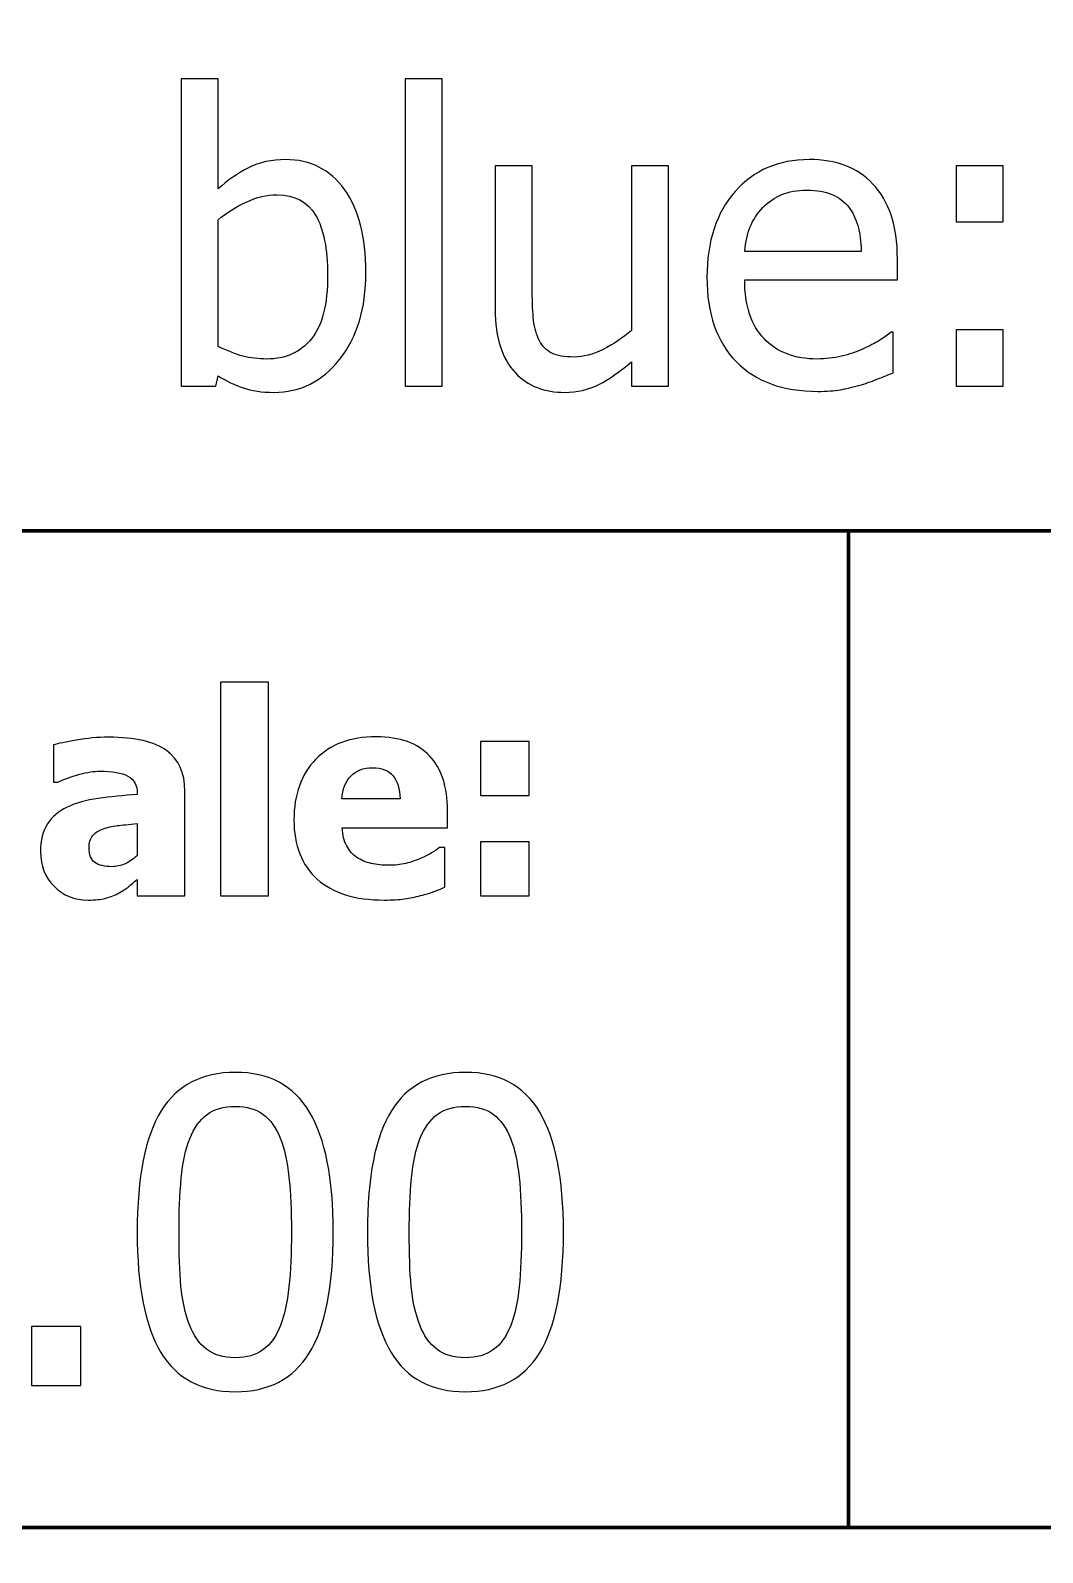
# Model space of a CAD drawing. Header units: centimetres. Extents: x -14.3 to 14.3, y -10 to 9.9.
# Drawn here: x 8.979 to 9.995, y -9.025 to -7.498 of the extents above; entities that cross this region are included whole.
import ezdxf

# ---------------------------------------------------------------- set-up
doc = ezdxf.new("R2010")
doc.units = ezdxf.units.CM
doc.header["$MEASUREMENT"] = 0
doc.layers.add('Layer 1', color=7, linetype='Continuous')

msp = doc.modelspace()

# ---------------------------------------------------------------- linework, layer by layer
at = {"layer": 'Layer 1', "color": 250, "lineweight": 70}
for points in [[(-14.3, -9), (-14.3, -9), (-14.3, 8.9), (-14.3, 8.9), (-14.3, 8.9), (-14.3, 9.45219), (-13.85219, 9.9), (-13.3, 9.9), (-13.3, 9.9), (-13.3, 9.9), (13.3, 9.9), (13.3, 9.9), (13.3, 9.9), (13.85219, 9.9), (14.3, 9.45219), (14.3, 8.9), (14.3, 8.9), (14.3, 8.9), (14.3, -9), (14.3, -9), (14.3, -9), (14.3, -9.55219), (13.85219, -10), (13.3, -10), (13.3, -10), (13.3, -10), (-13.3, -10), (-13.3, -10), (-13.3, -10), (-13.85219, -10), (-14.3, -9.55219), (-14.3, -9)], [(2.3, -10), (2.3, -10), (2.3, -7), (2.3, -7), (2.3, -7), (2.3, -6.44781), (2.74781, -6), (3.3, -6), (3.3, -6), (3.3, -6), (14.3, -6), (14.3, -6), (14.3, -6), (14.3, -6), (14.3, -7), (14.3, -7), (14.3, -7), (14.3, -7), (14.3, -9), (14.3, -9), (14.3, -9), (14.3, -9.55219), (13.85219, -10), (13.3, -10), (13.3, -10), (13.3, -10), (3.3, -10), (3.3, -10), (3.3, -10), (3.3, -10), (2.3, -10), (2.3, -10)]]:
    msp.add_open_spline(points, degree=3, knots=[0, 0, 0, 0, 0.125, 0.125, 0.125, 0.125, 0.25, 0.25, 0.25, 0.25, 0.375, 0.375, 0.375, 0.375, 0.5, 0.5, 0.5, 0.5, 0.625, 0.625, 0.625, 0.625, 0.75, 0.75, 0.75, 0.75, 0.875, 0.875, 0.875, 0.875, 1, 1, 1, 1], dxfattribs=at)
at = {"layer": 'Layer 1', "color": 250}
for points, knots in [([(9.31573, -7.74079), (9.31573, -7.77696), (9.30694, -7.80611), (9.28936, -7.82815), (9.28936, -7.82815), (9.27185, -7.85019), (9.24988, -7.86121), (9.22344, -7.86121), (9.22344, -7.86121), (9.2114, -7.86121), (9.20113, -7.85973), (9.19261, -7.85675), (9.19261, -7.85675), (9.18416, -7.85378), (9.1757, -7.84979), (9.16739, -7.84478), (9.16739, -7.84478), (9.16739, -7.84478), (9.16502, -7.85506), (9.16502, -7.85506), (9.16502, -7.85506), (9.16502, -7.85506), (9.13013, -7.85506), (9.13013, -7.85506), (9.13013, -7.85506), (9.13013, -7.85506), (9.13013, -7.5468), (9.13013, -7.5468), (9.13013, -7.5468), (9.13013, -7.5468), (9.16739, -7.5468), (9.16739, -7.5468), (9.16739, -7.5468), (9.16739, -7.5468), (9.16739, -7.65702), (9.16739, -7.65702), (9.16739, -7.65702), (9.17679, -7.64856), (9.18693, -7.64153), (9.19788, -7.63599), (9.19788, -7.63599), (9.20883, -7.63044), (9.22128, -7.62767), (9.23514, -7.62767), (9.23514, -7.62767), (9.26009, -7.62767), (9.27976, -7.63768), (9.29416, -7.65769), (9.29416, -7.65769), (9.30857, -7.67771), (9.31573, -7.70536), (9.31573, -7.74079)], [0, 0, 0, 0, 0.0769231, 0.0769231, 0.0769231, 0.0769231, 0.1538462, 0.1538462, 0.1538462, 0.1538462, 0.2307692, 0.2307692, 0.2307692, 0.2307692, 0.3076923, 0.3076923, 0.3076923, 0.3076923, 0.3846154, 0.3846154, 0.3846154, 0.3846154, 0.4615385, 0.4615385, 0.4615385, 0.4615385, 0.5384615, 0.5384615, 0.5384615, 0.5384615, 0.6153846, 0.6153846, 0.6153846, 0.6153846, 0.6923077, 0.6923077, 0.6923077, 0.6923077, 0.7692308, 0.7692308, 0.7692308, 0.7692308, 0.8461538, 0.8461538, 0.8461538, 0.8461538, 0.9230769, 0.9230769, 0.9230769, 0.9230769, 1, 1, 1, 1]), ([(9.39241, -7.85506), (9.39241, -7.85506), (9.35515, -7.85506), (9.35515, -7.85506), (9.35515, -7.85506), (9.35515, -7.85506), (9.35515, -7.5468), (9.35515, -7.5468), (9.35515, -7.5468), (9.35515, -7.5468), (9.39241, -7.5468), (9.39241, -7.5468), (9.39241, -7.5468), (9.39241, -7.5468), (9.39241, -7.85506), (9.39241, -7.85506)], [0, 0, 0, 0, 0.25, 0.25, 0.25, 0.25, 0.5, 0.5, 0.5, 0.5, 0.75, 0.75, 0.75, 0.75, 1, 1, 1, 1]), ([(9.61946, -7.85506), (9.61946, -7.85506), (9.5822, -7.85506), (9.5822, -7.85506), (9.5822, -7.85506), (9.5822, -7.85506), (9.5822, -7.83052), (9.5822, -7.83052), (9.5822, -7.83052), (9.57071, -7.84052), (9.55982, -7.84816), (9.54948, -7.85337), (9.54948, -7.85337), (9.5392, -7.85858), (9.52771, -7.86121), (9.51506, -7.86121), (9.51506, -7.86121), (9.50539, -7.86121), (9.49633, -7.85966), (9.48781, -7.85648), (9.48781, -7.85648), (9.47929, -7.8533), (9.47186, -7.8483), (9.4655, -7.8414), (9.4655, -7.8414), (9.45914, -7.83451), (9.45421, -7.82592), (9.45076, -7.81544), (9.45076, -7.81544), (9.44724, -7.80502), (9.44549, -7.79238), (9.44549, -7.77744), (9.44549, -7.77744), (9.44549, -7.77744), (9.44549, -7.63382), (9.44549, -7.63382), (9.44549, -7.63382), (9.44549, -7.63382), (9.48274, -7.63382), (9.48274, -7.63382), (9.48274, -7.63382), (9.48274, -7.63382), (9.48274, -7.75979), (9.48274, -7.75979), (9.48274, -7.75979), (9.48274, -7.77156), (9.48315, -7.78129), (9.48403, -7.78907), (9.48403, -7.78907), (9.48491, -7.79678), (9.48687, -7.80354), (9.48984, -7.80935), (9.48984, -7.80935), (9.49288, -7.81503), (9.49701, -7.81916), (9.50228, -7.82179), (9.50228, -7.82179), (9.50749, -7.82443), (9.51499, -7.82578), (9.52473, -7.82578), (9.52473, -7.82578), (9.53386, -7.82578), (9.54359, -7.82321), (9.55387, -7.81807), (9.55387, -7.81807), (9.56415, -7.81287), (9.57362, -7.80658), (9.5822, -7.79901), (9.5822, -7.79901), (9.5822, -7.79901), (9.5822, -7.63382), (9.5822, -7.63382), (9.5822, -7.63382), (9.5822, -7.63382), (9.61946, -7.63382), (9.61946, -7.63382), (9.61946, -7.63382), (9.61946, -7.63382), (9.61946, -7.85506), (9.61946, -7.85506)], [0, 0, 0, 0, 0.05, 0.05, 0.05, 0.05, 0.1, 0.1, 0.1, 0.1, 0.15, 0.15, 0.15, 0.15, 0.2, 0.2, 0.2, 0.2, 0.25, 0.25, 0.25, 0.25, 0.3, 0.3, 0.3, 0.3, 0.35, 0.35, 0.35, 0.35, 0.4, 0.4, 0.4, 0.4, 0.45, 0.45, 0.45, 0.45, 0.5, 0.5, 0.5, 0.5, 0.55, 0.55, 0.55, 0.55, 0.6, 0.6, 0.6, 0.6, 0.65, 0.65, 0.65, 0.65, 0.7, 0.7, 0.7, 0.7, 0.75, 0.75, 0.75, 0.75, 0.8, 0.8, 0.8, 0.8, 0.85, 0.85, 0.85, 0.85, 0.9, 0.9, 0.9, 0.9, 0.95, 0.95, 0.95, 0.95, 1, 1, 1, 1]), ([(9.76936, -7.8602), (9.73413, -7.8602), (9.70675, -7.85026), (9.68728, -7.83038), (9.68728, -7.83038), (9.6678, -7.8105), (9.65807, -7.78231), (9.65807, -7.74573), (9.65807, -7.74573), (9.65807, -7.70969), (9.66753, -7.68095), (9.6864, -7.65965), (9.6864, -7.65965), (9.70526, -7.63835), (9.72994, -7.62767), (9.7605, -7.62767), (9.7605, -7.62767), (9.77423, -7.62767), (9.78633, -7.62963), (9.79695, -7.63362), (9.79695, -7.63362), (9.8075, -7.63754), (9.81676, -7.64376), (9.82467, -7.65221), (9.82467, -7.65221), (9.83258, -7.66067), (9.83867, -7.67101), (9.84286, -7.68325), (9.84286, -7.68325), (9.84712, -7.69542), (9.84922, -7.71043), (9.84922, -7.72808), (9.84922, -7.72808), (9.84922, -7.72808), (9.84922, -7.7483), (9.84922, -7.7483), (9.84922, -7.7483), (9.84922, -7.7483), (9.69593, -7.7483), (9.69593, -7.7483), (9.69593, -7.7483), (9.69593, -7.77406), (9.70242, -7.79373), (9.71534, -7.80732), (9.71534, -7.80732), (9.72825, -7.82091), (9.74617, -7.82774), (9.76902, -7.82774), (9.76902, -7.82774), (9.77721, -7.82774), (9.78518, -7.8268), (9.79303, -7.82497), (9.79303, -7.82497), (9.80087, -7.82315), (9.80797, -7.82071), (9.81433, -7.8178), (9.81433, -7.8178), (9.82109, -7.81476), (9.82677, -7.81185), (9.83136, -7.80901), (9.83136, -7.80901), (9.83596, -7.80617), (9.83982, -7.80347), (9.84286, -7.80097), (9.84286, -7.80097), (9.84286, -7.80097), (9.84502, -7.80097), (9.84502, -7.80097), (9.84502, -7.80097), (9.84502, -7.80097), (9.84502, -7.8416), (9.84502, -7.8416), (9.84502, -7.8416), (9.8407, -7.84329), (9.83529, -7.84546), (9.8288, -7.84803), (9.8288, -7.84803), (9.8223, -7.8506), (9.81649, -7.85263), (9.81135, -7.85405), (9.81135, -7.85405), (9.80412, -7.85601), (9.79756, -7.85756), (9.79167, -7.85864), (9.79167, -7.85864), (9.78579, -7.85966), (9.77835, -7.8602), (9.76936, -7.8602)], [0, 0, 0, 0, 0.0454545, 0.0454545, 0.0454545, 0.0454545, 0.0909091, 0.0909091, 0.0909091, 0.0909091, 0.1363636, 0.1363636, 0.1363636, 0.1363636, 0.1818182, 0.1818182, 0.1818182, 0.1818182, 0.2272727, 0.2272727, 0.2272727, 0.2272727, 0.2727273, 0.2727273, 0.2727273, 0.2727273, 0.3181818, 0.3181818, 0.3181818, 0.3181818, 0.3636364, 0.3636364, 0.3636364, 0.3636364, 0.4090909, 0.4090909, 0.4090909, 0.4090909, 0.4545455, 0.4545455, 0.4545455, 0.4545455, 0.5, 0.5, 0.5, 0.5, 0.5454545, 0.5454545, 0.5454545, 0.5454545, 0.5909091, 0.5909091, 0.5909091, 0.5909091, 0.6363636, 0.6363636, 0.6363636, 0.6363636, 0.6818182, 0.6818182, 0.6818182, 0.6818182, 0.7272727, 0.7272727, 0.7272727, 0.7272727, 0.7727273, 0.7727273, 0.7727273, 0.7727273, 0.8181818, 0.8181818, 0.8181818, 0.8181818, 0.8636364, 0.8636364, 0.8636364, 0.8636364, 0.9090909, 0.9090909, 0.9090909, 0.9090909, 0.9545455, 0.9545455, 0.9545455, 0.9545455, 1, 1, 1, 1]), ([(9.95537, -7.69028), (9.95537, -7.69028), (9.90804, -7.69028), (9.90804, -7.69028), (9.90804, -7.69028), (9.90804, -7.69028), (9.90804, -7.63382), (9.90804, -7.63382), (9.90804, -7.63382), (9.90804, -7.63382), (9.95537, -7.63382), (9.95537, -7.63382), (9.95537, -7.63382), (9.95537, -7.63382), (9.95537, -7.69028), (9.95537, -7.69028)], [0, 0, 0, 0, 0.25, 0.25, 0.25, 0.25, 0.5, 0.5, 0.5, 0.5, 0.75, 0.75, 0.75, 0.75, 1, 1, 1, 1]), ([(9.27733, -7.74377), (9.27733, -7.71733), (9.27327, -7.69725), (9.26523, -7.68359), (9.26523, -7.68359), (9.25718, -7.66993), (9.24426, -7.6631), (9.22641, -7.6631), (9.22641, -7.6631), (9.21627, -7.6631), (9.20599, -7.66547), (9.19558, -7.67027), (9.19558, -7.67027), (9.18524, -7.675), (9.17584, -7.68102), (9.16739, -7.68825), (9.16739, -7.68825), (9.16739, -7.68825), (9.16739, -7.81503), (9.16739, -7.81503), (9.16739, -7.81503), (9.17679, -7.8197), (9.1851, -7.82294), (9.19234, -7.82484), (9.19234, -7.82484), (9.19964, -7.8268), (9.20762, -7.82774), (9.21634, -7.82774), (9.21634, -7.82774), (9.23534, -7.82774), (9.25028, -7.82098), (9.2611, -7.80753), (9.2611, -7.80753), (9.27192, -7.79407), (9.27733, -7.77277), (9.27733, -7.74377)], [0, 0, 0, 0, 0.1111111, 0.1111111, 0.1111111, 0.1111111, 0.2222222, 0.2222222, 0.2222222, 0.2222222, 0.3333333, 0.3333333, 0.3333333, 0.3333333, 0.4444444, 0.4444444, 0.4444444, 0.4444444, 0.5555556, 0.5555556, 0.5555556, 0.5555556, 0.6666667, 0.6666667, 0.6666667, 0.6666667, 0.7777778, 0.7777778, 0.7777778, 0.7777778, 0.8888889, 0.8888889, 0.8888889, 0.8888889, 1, 1, 1, 1]), ([(9.81297, -7.71976), (9.8127, -7.70976), (9.81155, -7.7011), (9.80939, -7.6938), (9.80939, -7.6938), (9.80729, -7.68656), (9.80425, -7.68041), (9.80033, -7.67541), (9.80033, -7.67541), (9.79593, -7.66986), (9.79039, -7.6656), (9.78356, -7.6627), (9.78356, -7.6627), (9.77673, -7.65979), (9.76835, -7.65837), (9.75834, -7.65837), (9.75834, -7.65837), (9.7484, -7.65837), (9.74002, -7.65986), (9.73305, -7.66283), (9.73305, -7.66283), (9.72616, -7.66581), (9.7198, -7.67013), (9.71412, -7.67581), (9.71412, -7.67581), (9.70858, -7.68163), (9.70438, -7.68805), (9.70148, -7.69508), (9.70148, -7.69508), (9.69857, -7.70218), (9.69674, -7.71036), (9.69593, -7.71976), (9.69593, -7.71976), (9.69593, -7.71976), (9.81297, -7.71976), (9.81297, -7.71976)], [0, 0, 0, 0, 0.1111111, 0.1111111, 0.1111111, 0.1111111, 0.2222222, 0.2222222, 0.2222222, 0.2222222, 0.3333333, 0.3333333, 0.3333333, 0.3333333, 0.4444444, 0.4444444, 0.4444444, 0.4444444, 0.5555556, 0.5555556, 0.5555556, 0.5555556, 0.6666667, 0.6666667, 0.6666667, 0.6666667, 0.7777778, 0.7777778, 0.7777778, 0.7777778, 0.8888889, 0.8888889, 0.8888889, 0.8888889, 1, 1, 1, 1]), ([(9.95537, -7.85506), (9.95537, -7.85506), (9.90804, -7.85506), (9.90804, -7.85506), (9.90804, -7.85506), (9.90804, -7.85506), (9.90804, -7.7986), (9.90804, -7.7986), (9.90804, -7.7986), (9.90804, -7.7986), (9.95537, -7.7986), (9.95537, -7.7986), (9.95537, -7.7986), (9.95537, -7.7986), (9.95537, -7.85506), (9.95537, -7.85506)], [0, 0, 0, 0, 0.25, 0.25, 0.25, 0.25, 0.5, 0.5, 0.5, 0.5, 0.75, 0.75, 0.75, 0.75, 1, 1, 1, 1]), ([(9.21788, -8.36634), (9.21788, -8.36634), (9.16967, -8.36634), (9.16967, -8.36634), (9.16967, -8.36634), (9.16967, -8.36634), (9.16967, -8.1519), (9.16967, -8.1519), (9.16967, -8.1519), (9.16967, -8.1519), (9.21788, -8.1519), (9.21788, -8.1519), (9.21788, -8.1519), (9.21788, -8.1519), (9.21788, -8.36634), (9.21788, -8.36634)], [0, 0, 0, 0, 0.25, 0.25, 0.25, 0.25, 0.5, 0.5, 0.5, 0.5, 0.75, 0.75, 0.75, 0.75, 1, 1, 1, 1]), ([(9.08598, -8.34992), (9.08269, -8.3527), (9.07973, -8.35519), (9.07709, -8.3574), (9.07709, -8.3574), (9.07446, -8.35957), (9.07098, -8.36178), (9.06656, -8.36399), (9.06656, -8.36399), (9.06223, -8.3661), (9.05804, -8.3677), (9.05395, -8.36883), (9.05395, -8.36883), (9.04986, -8.36991), (9.04412, -8.37048), (9.03678, -8.37048), (9.03678, -8.37048), (9.02309, -8.37048), (9.01171, -8.36587), (9.00268, -8.3567), (9.00268, -8.3567), (8.9936, -8.34753), (8.98909, -8.33595), (8.98909, -8.32198), (8.98909, -8.32198), (8.98909, -8.31051), (8.99139, -8.30119), (8.996, -8.29414), (8.996, -8.29414), (9.00056, -8.28708), (9.0072, -8.28144), (9.0158, -8.27735), (9.0158, -8.27735), (9.02455, -8.27311), (9.035, -8.27015), (9.04713, -8.2685), (9.04713, -8.2685), (9.05927, -8.26686), (9.0723, -8.26559), (9.08627, -8.26465), (9.08627, -8.26465), (9.08627, -8.26465), (9.08627, -8.2638), (9.08627, -8.2638), (9.08627, -8.2638), (9.08627, -8.25529), (9.08311, -8.24936), (9.07681, -8.24611), (9.07681, -8.24611), (9.07051, -8.24287), (9.06105, -8.24122), (9.04849, -8.24122), (9.04849, -8.24122), (9.0428, -8.24122), (9.03612, -8.24226), (9.0285, -8.24433), (9.0285, -8.24433), (9.02088, -8.2464), (9.01341, -8.24903), (9.00616, -8.25223), (9.00616, -8.25223), (9.00616, -8.25223), (9.00202, -8.25223), (9.00202, -8.25223), (9.00202, -8.25223), (9.00202, -8.25223), (9.00202, -8.21488), (9.00202, -8.21488), (9.00202, -8.21488), (9.00682, -8.21352), (9.01453, -8.21187), (9.02516, -8.20999), (9.02516, -8.20999), (9.03584, -8.20811), (9.04661, -8.20717), (9.05743, -8.20717), (9.05743, -8.20717), (9.0841, -8.20717), (9.10353, -8.21159), (9.11571, -8.22048), (9.11571, -8.22048), (9.12789, -8.22932), (9.13396, -8.24287), (9.13396, -8.26107), (9.13396, -8.26107), (9.13396, -8.26107), (9.13396, -8.36634), (9.13396, -8.36634), (9.13396, -8.36634), (9.13396, -8.36634), (9.08598, -8.36634), (9.08598, -8.36634), (9.08598, -8.36634), (9.08598, -8.36634), (9.08598, -8.34992), (9.08598, -8.34992)], [0, 0, 0, 0, 0.0416667, 0.0416667, 0.0416667, 0.0416667, 0.0833333, 0.0833333, 0.0833333, 0.0833333, 0.125, 0.125, 0.125, 0.125, 0.1666667, 0.1666667, 0.1666667, 0.1666667, 0.2083333, 0.2083333, 0.2083333, 0.2083333, 0.25, 0.25, 0.25, 0.25, 0.2916667, 0.2916667, 0.2916667, 0.2916667, 0.3333333, 0.3333333, 0.3333333, 0.3333333, 0.375, 0.375, 0.375, 0.375, 0.4166667, 0.4166667, 0.4166667, 0.4166667, 0.4583333, 0.4583333, 0.4583333, 0.4583333, 0.5, 0.5, 0.5, 0.5, 0.5416667, 0.5416667, 0.5416667, 0.5416667, 0.5833333, 0.5833333, 0.5833333, 0.5833333, 0.625, 0.625, 0.625, 0.625, 0.6666667, 0.6666667, 0.6666667, 0.6666667, 0.7083333, 0.7083333, 0.7083333, 0.7083333, 0.75, 0.75, 0.75, 0.75, 0.7916667, 0.7916667, 0.7916667, 0.7916667, 0.8333333, 0.8333333, 0.8333333, 0.8333333, 0.875, 0.875, 0.875, 0.875, 0.9166667, 0.9166667, 0.9166667, 0.9166667, 0.9583333, 0.9583333, 0.9583333, 0.9583333, 1, 1, 1, 1]), ([(9.33406, -8.37048), (9.30485, -8.37048), (9.28246, -8.36352), (9.26689, -8.34955), (9.26689, -8.34955), (9.25132, -8.33558), (9.24351, -8.31568), (9.24351, -8.28986), (9.24351, -8.28986), (9.24351, -8.2646), (9.25075, -8.24442), (9.26529, -8.22937), (9.26529, -8.22937), (9.27982, -8.21427), (9.30009, -8.20674), (9.3262, -8.20674), (9.3262, -8.20674), (9.34991, -8.20674), (9.36773, -8.21314), (9.37968, -8.22589), (9.37968, -8.22589), (9.39163, -8.23868), (9.3976, -8.25698), (9.3976, -8.28078), (9.3976, -8.28078), (9.3976, -8.28078), (9.3976, -8.29814), (9.3976, -8.29814), (9.3976, -8.29814), (9.3976, -8.29814), (9.29186, -8.29814), (9.29186, -8.29814), (9.29186, -8.29814), (9.29233, -8.30529), (9.29384, -8.31131), (9.29643, -8.3161), (9.29643, -8.3161), (9.29897, -8.32095), (9.3024, -8.32476), (9.30663, -8.32763), (9.30663, -8.32763), (9.31072, -8.3305), (9.31557, -8.33252), (9.32107, -8.33374), (9.32107, -8.33374), (9.32658, -8.33501), (9.3326, -8.33563), (9.33914, -8.33563), (9.33914, -8.33563), (9.34473, -8.33563), (9.35028, -8.33501), (9.35569, -8.33374), (9.35569, -8.33374), (9.3611, -8.33252), (9.36609, -8.33087), (9.37056, -8.32885), (9.37056, -8.32885), (9.37451, -8.32711), (9.37818, -8.32523), (9.38152, -8.32321), (9.38152, -8.32321), (9.3849, -8.32118), (9.38763, -8.3194), (9.38975, -8.31785), (9.38975, -8.31785), (9.38975, -8.31785), (9.39483, -8.31785), (9.39483, -8.31785), (9.39483, -8.31785), (9.39483, -8.31785), (9.39483, -8.35769), (9.39483, -8.35769), (9.39483, -8.35769), (9.39088, -8.35924), (9.38725, -8.3607), (9.38401, -8.36201), (9.38401, -8.36201), (9.38076, -8.36333), (9.37625, -8.36469), (9.37056, -8.36606), (9.37056, -8.36606), (9.36533, -8.36747), (9.35993, -8.36855), (9.35437, -8.3693), (9.35437, -8.3693), (9.34882, -8.3701), (9.34205, -8.37048), (9.33406, -8.37048)], [0, 0, 0, 0, 0.0454545, 0.0454545, 0.0454545, 0.0454545, 0.0909091, 0.0909091, 0.0909091, 0.0909091, 0.1363636, 0.1363636, 0.1363636, 0.1363636, 0.1818182, 0.1818182, 0.1818182, 0.1818182, 0.2272727, 0.2272727, 0.2272727, 0.2272727, 0.2727273, 0.2727273, 0.2727273, 0.2727273, 0.3181818, 0.3181818, 0.3181818, 0.3181818, 0.3636364, 0.3636364, 0.3636364, 0.3636364, 0.4090909, 0.4090909, 0.4090909, 0.4090909, 0.4545455, 0.4545455, 0.4545455, 0.4545455, 0.5, 0.5, 0.5, 0.5, 0.5454545, 0.5454545, 0.5454545, 0.5454545, 0.5909091, 0.5909091, 0.5909091, 0.5909091, 0.6363636, 0.6363636, 0.6363636, 0.6363636, 0.6818182, 0.6818182, 0.6818182, 0.6818182, 0.7272727, 0.7272727, 0.7272727, 0.7272727, 0.7727273, 0.7727273, 0.7727273, 0.7727273, 0.8181818, 0.8181818, 0.8181818, 0.8181818, 0.8636364, 0.8636364, 0.8636364, 0.8636364, 0.9090909, 0.9090909, 0.9090909, 0.9090909, 0.9545455, 0.9545455, 0.9545455, 0.9545455, 1, 1, 1, 1]), ([(9.47958, -8.26573), (9.47958, -8.26573), (9.43081, -8.26573), (9.43081, -8.26573), (9.43081, -8.26573), (9.43081, -8.26573), (9.43081, -8.21159), (9.43081, -8.21159), (9.43081, -8.21159), (9.43081, -8.21159), (9.47958, -8.21159), (9.47958, -8.21159), (9.47958, -8.21159), (9.47958, -8.21159), (9.47958, -8.26573), (9.47958, -8.26573)], [0, 0, 0, 0, 0.25, 0.25, 0.25, 0.25, 0.5, 0.5, 0.5, 0.5, 0.75, 0.75, 0.75, 0.75, 1, 1, 1, 1]), ([(9.35005, -8.26907), (9.34977, -8.25886), (9.34741, -8.2511), (9.34295, -8.24574), (9.34295, -8.24574), (9.33848, -8.24042), (9.33166, -8.23774), (9.32248, -8.23774), (9.32248, -8.23774), (9.31308, -8.23774), (9.30579, -8.24056), (9.30047, -8.24616), (9.30047, -8.24616), (9.2952, -8.25176), (9.29229, -8.25943), (9.29172, -8.26907), (9.29172, -8.26907), (9.29172, -8.26907), (9.35005, -8.26907), (9.35005, -8.26907)], [0, 0, 0, 0, 0.2, 0.2, 0.2, 0.2, 0.4, 0.4, 0.4, 0.4, 0.6, 0.6, 0.6, 0.6, 0.8, 0.8, 0.8, 0.8, 1, 1, 1, 1]), ([(9.08598, -8.32598), (9.08598, -8.32598), (9.08598, -8.29372), (9.08598, -8.29372), (9.08598, -8.29372), (9.0778, -8.29456), (9.07117, -8.29527), (9.06613, -8.29583), (9.06613, -8.29583), (9.06105, -8.29644), (9.05611, -8.29762), (9.05122, -8.29936), (9.05122, -8.29936), (9.04699, -8.30082), (9.04374, -8.30308), (9.04139, -8.30604), (9.04139, -8.30604), (9.03904, -8.30905), (9.03786, -8.313), (9.03786, -8.31799), (9.03786, -8.31799), (9.03786, -8.32523), (9.03984, -8.33022), (9.04374, -8.33294), (9.04374, -8.33294), (9.04765, -8.33563), (9.05339, -8.33699), (9.06101, -8.33699), (9.06101, -8.33699), (9.06524, -8.33699), (9.06957, -8.336), (9.07399, -8.33407), (9.07399, -8.33407), (9.07841, -8.33214), (9.08241, -8.32946), (9.08598, -8.32598)], [0, 0, 0, 0, 0.1111111, 0.1111111, 0.1111111, 0.1111111, 0.2222222, 0.2222222, 0.2222222, 0.2222222, 0.3333333, 0.3333333, 0.3333333, 0.3333333, 0.4444444, 0.4444444, 0.4444444, 0.4444444, 0.5555556, 0.5555556, 0.5555556, 0.5555556, 0.6666667, 0.6666667, 0.6666667, 0.6666667, 0.7777778, 0.7777778, 0.7777778, 0.7777778, 0.8888889, 0.8888889, 0.8888889, 0.8888889, 1, 1, 1, 1]), ([(9.47958, -8.36634), (9.47958, -8.36634), (9.43081, -8.36634), (9.43081, -8.36634), (9.43081, -8.36634), (9.43081, -8.36634), (9.43081, -8.3122), (9.43081, -8.3122), (9.43081, -8.3122), (9.43081, -8.3122), (9.47958, -8.3122), (9.47958, -8.3122), (9.47958, -8.3122), (9.47958, -8.3122), (9.47958, -8.36634), (9.47958, -8.36634)], [0, 0, 0, 0, 0.25, 0.25, 0.25, 0.25, 0.5, 0.5, 0.5, 0.5, 0.75, 0.75, 0.75, 0.75, 1, 1, 1, 1]), ([(9.28292, -8.70335), (9.28292, -8.75859), (9.27488, -8.79909), (9.25886, -8.82499), (9.25886, -8.82499), (9.24278, -8.85081), (9.21801, -8.86372), (9.18457, -8.86372), (9.18457, -8.86372), (9.15063, -8.86372), (9.1258, -8.85053), (9.10992, -8.82421), (9.10992, -8.82421), (9.09405, -8.79789), (9.08614, -8.75775), (9.08614, -8.7037), (9.08614, -8.7037), (9.08614, -8.64817), (9.09419, -8.60761), (9.1102, -8.58185), (9.1102, -8.58185), (9.12629, -8.55617), (9.15106, -8.54333), (9.18457, -8.54333), (9.18457, -8.54333), (9.21844, -8.54333), (9.24327, -8.55659), (9.25915, -8.58319), (9.25915, -8.58319), (9.27502, -8.60979), (9.28292, -8.64987), (9.28292, -8.70335)], [0, 0, 0, 0, 0.125, 0.125, 0.125, 0.125, 0.25, 0.25, 0.25, 0.25, 0.375, 0.375, 0.375, 0.375, 0.5, 0.5, 0.5, 0.5, 0.625, 0.625, 0.625, 0.625, 0.75, 0.75, 0.75, 0.75, 0.875, 0.875, 0.875, 0.875, 1, 1, 1, 1]), ([(9.51399, -8.70335), (9.51399, -8.75859), (9.50595, -8.79909), (9.48993, -8.82499), (9.48993, -8.82499), (9.47385, -8.85081), (9.44908, -8.86372), (9.41564, -8.86372), (9.41564, -8.86372), (9.3817, -8.86372), (9.35687, -8.85053), (9.34099, -8.82421), (9.34099, -8.82421), (9.32512, -8.79789), (9.31721, -8.75775), (9.31721, -8.7037), (9.31721, -8.7037), (9.31721, -8.64817), (9.32526, -8.60761), (9.34127, -8.58185), (9.34127, -8.58185), (9.35736, -8.55617), (9.38213, -8.54333), (9.41564, -8.54333), (9.41564, -8.54333), (9.44951, -8.54333), (9.47434, -8.55659), (9.49022, -8.58319), (9.49022, -8.58319), (9.50609, -8.60979), (9.51399, -8.64987), (9.51399, -8.70335)], [0, 0, 0, 0, 0.125, 0.125, 0.125, 0.125, 0.25, 0.25, 0.25, 0.25, 0.375, 0.375, 0.375, 0.375, 0.5, 0.5, 0.5, 0.5, 0.625, 0.625, 0.625, 0.625, 0.75, 0.75, 0.75, 0.75, 0.875, 0.875, 0.875, 0.875, 1, 1, 1, 1]), ([(9.23001, -8.79719), (9.23396, -8.78696), (9.23678, -8.77412), (9.23847, -8.75852), (9.23847, -8.75852), (9.2401, -8.74293), (9.24094, -8.72452), (9.24094, -8.70335), (9.24094, -8.70335), (9.24094, -8.68225), (9.2401, -8.66391), (9.23847, -8.64832), (9.23847, -8.64832), (9.23678, -8.63272), (9.23389, -8.61981), (9.22979, -8.60944), (9.22979, -8.60944), (9.22563, -8.599), (9.21999, -8.59103), (9.21272, -8.58559), (9.21272, -8.58559), (9.20552, -8.58016), (9.19614, -8.57741), (9.18457, -8.57741), (9.18457, -8.57741), (9.17307, -8.57741), (9.16368, -8.58016), (9.15635, -8.58559), (9.15635, -8.58559), (9.14894, -8.59103), (9.14315, -8.59914), (9.13885, -8.60986), (9.13885, -8.60986), (9.13476, -8.62038), (9.13194, -8.63357), (9.13038, -8.64959), (9.13038, -8.64959), (9.1289, -8.66553), (9.12813, -8.68359), (9.12813, -8.7037), (9.12813, -8.7037), (9.12813, -8.72522), (9.12876, -8.74321), (9.1301, -8.75768), (9.1301, -8.75768), (9.13137, -8.77214), (9.13426, -8.78512), (9.13864, -8.79655), (9.13864, -8.79655), (9.14266, -8.80721), (9.14837, -8.81532), (9.15571, -8.82103), (9.15571, -8.82103), (9.16305, -8.82675), (9.17272, -8.82964), (9.18457, -8.82964), (9.18457, -8.82964), (9.196, -8.82964), (9.20538, -8.82689), (9.21272, -8.82146), (9.21272, -8.82146), (9.22013, -8.81603), (9.22584, -8.80791), (9.23001, -8.79719)], [0, 0, 0, 0, 0.0625, 0.0625, 0.0625, 0.0625, 0.125, 0.125, 0.125, 0.125, 0.1875, 0.1875, 0.1875, 0.1875, 0.25, 0.25, 0.25, 0.25, 0.3125, 0.3125, 0.3125, 0.3125, 0.375, 0.375, 0.375, 0.375, 0.4375, 0.4375, 0.4375, 0.4375, 0.5, 0.5, 0.5, 0.5, 0.5625, 0.5625, 0.5625, 0.5625, 0.625, 0.625, 0.625, 0.625, 0.6875, 0.6875, 0.6875, 0.6875, 0.75, 0.75, 0.75, 0.75, 0.8125, 0.8125, 0.8125, 0.8125, 0.875, 0.875, 0.875, 0.875, 0.9375, 0.9375, 0.9375, 0.9375, 1, 1, 1, 1]), ([(9.46108, -8.79719), (9.46503, -8.78696), (9.46785, -8.77412), (9.46954, -8.75852), (9.46954, -8.75852), (9.47117, -8.74293), (9.47201, -8.72452), (9.47201, -8.70335), (9.47201, -8.70335), (9.47201, -8.68225), (9.47117, -8.66391), (9.46954, -8.64832), (9.46954, -8.64832), (9.46785, -8.63272), (9.46496, -8.61981), (9.46086, -8.60944), (9.46086, -8.60944), (9.4567, -8.599), (9.45106, -8.59103), (9.44379, -8.58559), (9.44379, -8.58559), (9.43659, -8.58016), (9.42721, -8.57741), (9.41564, -8.57741), (9.41564, -8.57741), (9.40414, -8.57741), (9.39475, -8.58016), (9.38742, -8.58559), (9.38742, -8.58559), (9.38001, -8.59103), (9.37422, -8.59914), (9.36992, -8.60986), (9.36992, -8.60986), (9.36583, -8.62038), (9.36301, -8.63357), (9.36145, -8.64959), (9.36145, -8.64959), (9.35997, -8.66553), (9.3592, -8.68359), (9.3592, -8.7037), (9.3592, -8.7037), (9.3592, -8.72522), (9.35983, -8.74321), (9.36117, -8.75768), (9.36117, -8.75768), (9.36244, -8.77214), (9.36533, -8.78512), (9.36971, -8.79655), (9.36971, -8.79655), (9.37373, -8.80721), (9.37944, -8.81532), (9.38678, -8.82103), (9.38678, -8.82103), (9.39412, -8.82675), (9.40379, -8.82964), (9.41564, -8.82964), (9.41564, -8.82964), (9.42707, -8.82964), (9.43645, -8.82689), (9.44379, -8.82146), (9.44379, -8.82146), (9.4512, -8.81603), (9.45691, -8.80791), (9.46108, -8.79719)], [0, 0, 0, 0, 0.0625, 0.0625, 0.0625, 0.0625, 0.125, 0.125, 0.125, 0.125, 0.1875, 0.1875, 0.1875, 0.1875, 0.25, 0.25, 0.25, 0.25, 0.3125, 0.3125, 0.3125, 0.3125, 0.375, 0.375, 0.375, 0.375, 0.4375, 0.4375, 0.4375, 0.4375, 0.5, 0.5, 0.5, 0.5, 0.5625, 0.5625, 0.5625, 0.5625, 0.625, 0.625, 0.625, 0.625, 0.6875, 0.6875, 0.6875, 0.6875, 0.75, 0.75, 0.75, 0.75, 0.8125, 0.8125, 0.8125, 0.8125, 0.875, 0.875, 0.875, 0.875, 0.9375, 0.9375, 0.9375, 0.9375, 1, 1, 1, 1]), ([(9.02956, -8.8573), (9.02956, -8.8573), (8.98017, -8.8573), (8.98017, -8.8573), (8.98017, -8.8573), (8.98017, -8.8573), (8.98017, -8.79839), (8.98017, -8.79839), (8.98017, -8.79839), (8.98017, -8.79839), (9.02956, -8.79839), (9.02956, -8.79839), (9.02956, -8.79839), (9.02956, -8.79839), (9.02956, -8.8573), (9.02956, -8.8573)], [0, 0, 0, 0, 0.25, 0.25, 0.25, 0.25, 0.5, 0.5, 0.5, 0.5, 0.75, 0.75, 0.75, 0.75, 1, 1, 1, 1])]:
    msp.add_open_spline(points, degree=3, knots=knots, dxfattribs=at)
at = {"layer": 'Layer 1', "color": 250, "lineweight": 70}
for points in [[(12.3, -8), (12.3, -8), (2.3, -8), (2.3, -8)], [(9.8, -8), (9.8, -8), (9.8, -9), (9.8, -9)], [(14.3, -9), (14.3, -9), (2.3, -9), (2.3, -9)]]:
    msp.add_open_spline(points, degree=3, dxfattribs=at)

doc.saveas('drawing.dxf')
